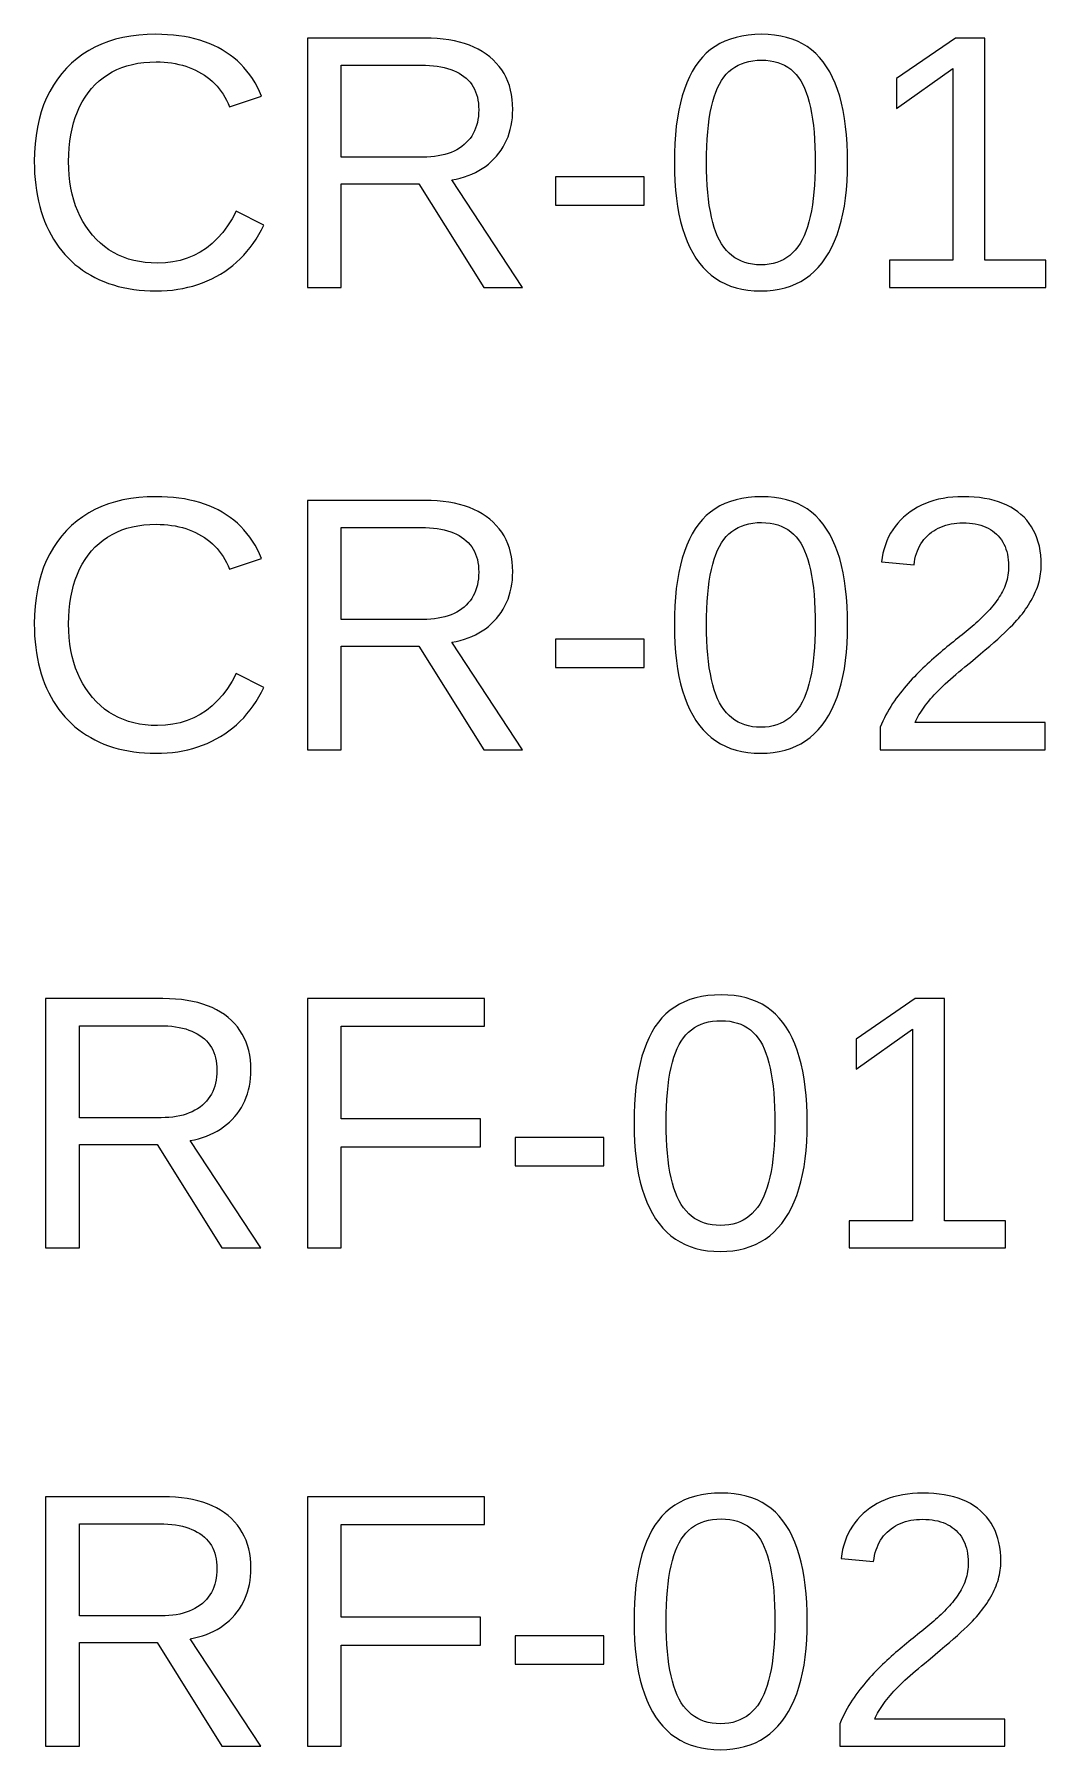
# Model space of a CAD drawing. Extents: x -27 to 133, y -77 to 15.
# Drawn here: x 72.12 to 78.51, y -42.36 to -31.52 of the extents above; entities that cross this region are included whole.
import ezdxf

# ---------------------------------------------------------------- set-up
doc = ezdxf.new("R2010")
doc.units = 0
doc.layers.get('0').update_dxf_attribs({"linetype": 'CONTINUOUS'})

msp = doc.modelspace()

# ---------------------------------------------------------------- linework, layer by layer
for points in [[(72.9205, -33.1407), (72.9553, -33.1388), (72.9895, -33.1356), (73.0229, -33.1312), (73.0557, -33.1256), (73.0879, -33.1187), (73.1193, -33.1105), (73.1501, -33.101), (73.1802, -33.0904), (73.2097, -33.0784), (73.2385, -33.0652), (73.2666, -33.0507), (73.294, -33.035), (73.3207, -33.0181), (73.3464, -33), (73.3712, -32.9808), (73.395, -32.9604), (73.4179, -32.9388), (73.4399, -32.9162), (73.4609, -32.8923), (73.481, -32.8673), (73.5002, -32.8412), (73.5185, -32.8139), (73.5358, -32.7854), (73.5521, -32.7558), (73.5676, -32.7251), (73.393, -32.6378), (73.3664, -32.6863), (73.3379, -32.7309), (73.3073, -32.7717), (73.2749, -32.8085), (73.2405, -32.8415), (73.2041, -32.8706), (73.1658, -32.8958), (73.1256, -32.9171), (73.0834, -32.9346), (73.0392, -32.9482), (72.9931, -32.9579), (72.9451, -32.9637), (72.8951, -32.9656), (72.856, -32.9646), (72.8181, -32.9615), (72.7815, -32.9563), (72.7462, -32.949), (72.7121, -32.9396), (72.6793, -32.9281), (72.6478, -32.9145), (72.6175, -32.8989), (72.5885, -32.8812), (72.5607, -32.8614), (72.5342, -32.8395), (72.509, -32.8155), (72.485, -32.7894), (72.4626, -32.7616), (72.442, -32.7325), (72.4231, -32.702), (72.4061, -32.6702), (72.3908, -32.6371), (72.3774, -32.6026), (72.3657, -32.5667), (72.3559, -32.5295), (72.3478, -32.491), (72.3415, -32.4511), (72.337, -32.4099), (72.3343, -32.3673), (72.3334, -32.3234), (72.3343, -32.279), (72.3369, -32.2361), (72.3412, -32.1947), (72.3472, -32.1548), (72.3549, -32.1163), (72.3644, -32.0794), (72.3756, -32.0439), (72.3885, -32.0098), (72.4031, -31.9773), (72.4195, -31.9462), (72.4376, -31.9166), (72.4574, -31.8885), (72.4789, -31.8618), (72.5019, -31.8369), (72.5264, -31.814), (72.5522, -31.7931), (72.5794, -31.7742), (72.608, -31.7572), (72.6379, -31.7423), (72.6693, -31.7293), (72.702, -31.7184), (72.7361, -31.7094), (72.7715, -31.7024), (72.8084, -31.6974), (72.8466, -31.6944), (72.8862, -31.6934), (72.9116, -31.6939), (72.9364, -31.6952), (72.9607, -31.6973), (72.9845, -31.7003), (73.0077, -31.7042), (73.0304, -31.7089), (73.0526, -31.7145), (73.0742, -31.721), (73.0953, -31.7283), (73.1158, -31.7365), (73.1359, -31.7455), (73.1553, -31.7554), (73.1743, -31.7662), (73.1926, -31.7777), (73.2101, -31.7901), (73.2268, -31.8032), (73.2427, -31.8171), (73.2578, -31.8317), (73.2722, -31.8471), (73.2857, -31.8633), (73.2985, -31.8803), (73.3105, -31.898), (73.3217, -31.9165), (73.3321, -31.9357), (73.3417, -31.9557), (73.3505, -31.9765), (73.553, -31.9094), (73.5403, -31.8802), (73.5265, -31.8521), (73.5116, -31.8251), (73.4957, -31.7993), (73.4787, -31.7746), (73.4606, -31.751), (73.4415, -31.7285), (73.4214, -31.7072), (73.4001, -31.687), (73.3779, -31.6679), (73.3545, -31.6499), (73.3301, -31.6331), (73.3046, -31.6174), (73.2782, -31.6028), (73.2507, -31.5894), (73.2223, -31.5772), (73.1928, -31.5661), (73.1624, -31.5562), (73.131, -31.5474), (73.0987, -31.5399), (73.0653, -31.5335), (73.031, -31.5282), (72.9957, -31.5241), (72.9594, -31.5212), (72.9222, -31.5195), (72.8839, -31.5189), (72.8294, -31.5202), (72.7768, -31.5239), (72.726, -31.5303), (72.677, -31.5391), (72.63, -31.5505), (72.5847, -31.5644), (72.5413, -31.5809), (72.4998, -31.5998), (72.4602, -31.6213), (72.4223, -31.6453), (72.3864, -31.6719), (72.3523, -31.701), (72.32, -31.7326), (72.2899, -31.7664), (72.2622, -31.8022), (72.2369, -31.8399), (72.214, -31.8796), (72.1935, -31.9212), (72.1754, -31.9647), (72.1598, -32.0101), (72.1465, -32.0575), (72.1357, -32.1068), (72.1272, -32.158), (72.1212, -32.2112), (72.1176, -32.2663), (72.1164, -32.3234), (72.1169, -32.3617), (72.1185, -32.3992), (72.1212, -32.436), (72.125, -32.4719), (72.1299, -32.507), (72.1358, -32.5414), (72.1428, -32.5749), (72.1509, -32.6076), (72.1601, -32.6395), (72.1703, -32.6706), (72.1817, -32.701), (72.1941, -32.7305), (72.2076, -32.7592), (72.2221, -32.787), (72.2376, -32.8138), (72.2541, -32.8396), (72.2715, -32.8644), (72.29, -32.8882), (72.3094, -32.911), (72.3298, -32.9328), (72.3511, -32.9535), (72.3735, -32.9733), (72.3968, -32.9921), (72.4212, -33.0098), (72.4465, -33.0265), (72.4727, -33.0423), (72.4999, -33.0569), (72.5278, -33.0704), (72.5565, -33.0827), (72.5859, -33.0938), (72.6161, -33.1038), (72.6471, -33.1126), (72.6788, -33.1202), (72.7112, -33.1267), (72.7445, -33.1319), (72.7785, -33.136), (72.8133, -33.139), (72.8488, -33.1407), (72.8851, -33.1413)], [(74.0567, -32.4644), (74.5478, -32.4644), (74.9574, -33.1189), (75.2035, -33.1189), (74.756, -32.4398), (74.7832, -32.4344), (74.8096, -32.428), (74.835, -32.4206), (74.8595, -32.4121), (74.883, -32.4026), (74.9057, -32.392), (74.9274, -32.3804), (74.9482, -32.3677), (74.9681, -32.354), (74.9871, -32.3392), (75.0051, -32.3234), (75.0223, -32.3066), (75.0385, -32.2887), (75.0536, -32.2699), (75.0676, -32.2505), (75.0803, -32.2305), (75.0918, -32.2097), (75.1021, -32.1883), (75.1112, -32.1663), (75.1191, -32.1435), (75.1257, -32.1202), (75.1312, -32.0961), (75.1354, -32.0714), (75.1385, -32.046), (75.1403, -32.02), (75.1409, -31.9933), (75.14, -31.9612), (75.1374, -31.9301), (75.1332, -31.9002), (75.1272, -31.8713), (75.1194, -31.8436), (75.11, -31.817), (75.0989, -31.7914), (75.086, -31.767), (75.0714, -31.7437), (75.0551, -31.7215), (75.0371, -31.7004), (75.0174, -31.6804), (74.996, -31.6615), (74.973, -31.6439), (74.9485, -31.6277), (74.9226, -31.6129), (74.8953, -31.5995), (74.8666, -31.5875), (74.8364, -31.5769), (74.8047, -31.5678), (74.7717, -31.56), (74.7372, -31.5537), (74.7012, -31.5487), (74.6638, -31.5452), (74.625, -31.5431), (74.5848, -31.5424), (73.843, -31.5424), (73.843, -33.1189), (74.0567, -33.1189)], [(76.7485, -33.1401), (76.788, -33.1364), (76.8259, -33.1302), (76.8623, -33.1216), (76.897, -33.1105), (76.9302, -33.097), (76.9619, -33.081), (76.9919, -33.0625), (77.0204, -33.0416), (77.0473, -33.0182), (77.0727, -32.9923), (77.0965, -32.964), (77.1187, -32.9332), (77.1393, -32.9001), (77.1582, -32.8647), (77.1756, -32.8272), (77.1912, -32.7874), (77.2052, -32.7455), (77.2176, -32.7013), (77.2283, -32.6549), (77.2374, -32.6063), (77.2448, -32.5555), (77.2506, -32.5024), (77.2547, -32.4472), (77.2572, -32.3898), (77.258, -32.3301), (77.2572, -32.2695), (77.2549, -32.2112), (77.2509, -32.1552), (77.2454, -32.1015), (77.2384, -32.0502), (77.2297, -32.0013), (77.2195, -31.9546), (77.2078, -31.9103), (77.1944, -31.8683), (77.1795, -31.8286), (77.1631, -31.7913), (77.145, -31.7563), (77.1254, -31.7237), (77.1041, -31.6934), (77.0811, -31.6655), (77.0564, -31.6401), (77.03, -31.617), (77.0018, -31.5964), (76.9719, -31.5783), (76.9403, -31.5625), (76.9069, -31.5492), (76.8718, -31.5383), (76.835, -31.5298), (76.7965, -31.5237), (76.7562, -31.5201), (76.7142, -31.5189), (76.6711, -31.5201), (76.6297, -31.5237), (76.5902, -31.5297), (76.5525, -31.5381), (76.5166, -31.5488), (76.4826, -31.562), (76.4503, -31.5776), (76.4199, -31.5956), (76.3913, -31.616), (76.3646, -31.6387), (76.3396, -31.6639), (76.3165, -31.6915), (76.2952, -31.7214), (76.2756, -31.7538), (76.2575, -31.7885), (76.241, -31.8257), (76.2261, -31.8653), (76.2128, -31.9073), (76.201, -31.9517), (76.1908, -31.9986), (76.1822, -32.0478), (76.1751, -32.0994), (76.1696, -32.1535), (76.1657, -32.2099), (76.1634, -32.2688), (76.1626, -32.3301), (76.1634, -32.3901), (76.1658, -32.4478), (76.1699, -32.5033), (76.1755, -32.5565), (76.1828, -32.6075), (76.1917, -32.6562), (76.2022, -32.7027), (76.2143, -32.7469), (76.228, -32.7889), (76.2434, -32.8286), (76.2603, -32.8661), (76.2789, -32.9013), (76.2991, -32.9343), (76.3209, -32.9649), (76.3443, -32.9931), (76.3693, -33.0188), (76.3959, -33.0421), (76.4241, -33.0629), (76.4539, -33.0813), (76.4854, -33.0972), (76.5184, -33.1107), (76.553, -33.1217), (76.5892, -33.1303), (76.627, -33.1364), (76.6665, -33.1401), (76.7075, -33.1413)], [(78.5101, -32.9477), (78.1264, -32.9477), (78.1264, -31.5424), (77.9406, -31.5424), (77.568, -31.7986), (77.568, -31.9888), (77.9238, -31.7348), (77.9238, -32.9477), (77.5221, -32.9477), (77.5221, -33.1189), (78.5101, -33.1189)], [(74.0567, -31.7136), (74.5635, -31.7136), (74.5901, -31.714), (74.6156, -31.7153), (74.6402, -31.7174), (74.6638, -31.7204), (74.6865, -31.7242), (74.7082, -31.7289), (74.7289, -31.7345), (74.7486, -31.7409), (74.7673, -31.7482), (74.7851, -31.7563), (74.8019, -31.7652), (74.8177, -31.7751), (74.8326, -31.7857), (74.8464, -31.7972), (74.8591, -31.8095), (74.8708, -31.8225), (74.8813, -31.8364), (74.8907, -31.8509), (74.899, -31.8663), (74.9061, -31.8824), (74.9122, -31.8994), (74.9172, -31.917), (74.9211, -31.9355), (74.9238, -31.9547), (74.9255, -31.9748), (74.926, -31.9955), (74.9255, -32.017), (74.9239, -32.0378), (74.9211, -32.0578), (74.9173, -32.077), (74.9124, -32.0955), (74.9064, -32.1132), (74.8993, -32.1302), (74.8911, -32.1465), (74.8818, -32.162), (74.8714, -32.1768), (74.8599, -32.1908), (74.8474, -32.204), (74.8337, -32.2165), (74.8191, -32.2282), (74.8035, -32.2389), (74.787, -32.2487), (74.7697, -32.2576), (74.7514, -32.2655), (74.7322, -32.2725), (74.7121, -32.2786), (74.6911, -32.2837), (74.6692, -32.2879), (74.6464, -32.2912), (74.6226, -32.2935), (74.598, -32.2949), (74.5725, -32.2954), (74.0567, -32.2954)], [(76.6828, -32.9759), (76.6569, -32.9731), (76.6323, -32.9685), (76.6087, -32.9621), (76.5863, -32.9538), (76.5651, -32.9437), (76.545, -32.9317), (76.526, -32.9179), (76.5082, -32.9023), (76.4916, -32.8848), (76.4761, -32.8655), (76.4617, -32.8443), (76.4485, -32.8213), (76.4363, -32.7963), (76.4251, -32.7692), (76.4149, -32.7399), (76.4056, -32.7085), (76.3974, -32.675), (76.3901, -32.6394), (76.3837, -32.6016), (76.3784, -32.5617), (76.374, -32.5196), (76.3706, -32.4754), (76.3682, -32.4291), (76.3667, -32.3807), (76.3662, -32.3301), (76.3667, -32.2781), (76.3681, -32.2283), (76.3705, -32.1809), (76.3739, -32.1358), (76.3782, -32.0929), (76.3835, -32.0524), (76.3897, -32.0142), (76.3969, -31.9783), (76.4051, -31.9447), (76.4142, -31.9134), (76.4243, -31.8844), (76.4353, -31.8577), (76.4473, -31.8333), (76.4604, -31.811), (76.4748, -31.7904), (76.4904, -31.7716), (76.5072, -31.7547), (76.5252, -31.7395), (76.5445, -31.7261), (76.565, -31.7144), (76.5868, -31.7046), (76.6098, -31.6966), (76.6341, -31.6903), (76.6595, -31.6858), (76.6863, -31.6832), (76.7142, -31.6823), (76.7415, -31.6832), (76.7676, -31.6859), (76.7924, -31.6904), (76.8161, -31.6968), (76.8385, -31.7049), (76.8597, -31.7149), (76.8797, -31.7267), (76.8985, -31.7403), (76.9161, -31.7557), (76.9325, -31.773), (76.9477, -31.792), (76.9616, -31.8129), (76.9744, -31.8355), (76.986, -31.8602), (76.9968, -31.8872), (77.0066, -31.9163), (77.0154, -31.9477), (77.0234, -31.9813), (77.0304, -32.0171), (77.0364, -32.0551), (77.0416, -32.0954), (77.0458, -32.1379), (77.049, -32.1826), (77.0514, -32.2295), (77.0528, -32.2787), (77.0532, -32.3301), (77.0528, -32.3797), (77.0513, -32.4273), (77.0488, -32.4729), (77.0454, -32.5164), (77.041, -32.558), (77.0356, -32.5975), (77.0292, -32.6351), (77.0219, -32.6706), (77.0136, -32.7041), (77.0042, -32.7356), (76.994, -32.765), (76.9827, -32.7925), (76.9704, -32.818), (76.9571, -32.8415), (76.9427, -32.8631), (76.9272, -32.8828), (76.9105, -32.9007), (76.8927, -32.9167), (76.8738, -32.9308), (76.8537, -32.943), (76.8325, -32.9533), (76.8102, -32.9618), (76.7868, -32.9684), (76.7622, -32.9731), (76.7365, -32.9759), (76.7097, -32.9768)], [(75.9712, -32.4207), (75.4118, -32.4207), (75.4118, -32.5998), (75.9712, -32.5998)], [(72.9205, -36.0642), (72.9553, -36.0623), (72.9895, -36.0591), (73.0229, -36.0547), (73.0557, -36.0491), (73.0879, -36.0421), (73.1193, -36.034), (73.1501, -36.0245), (73.1802, -36.0138), (73.2097, -36.0019), (73.2385, -35.9887), (73.2666, -35.9742), (73.294, -35.9585), (73.3207, -35.9416), (73.3464, -35.9235), (73.3712, -35.9043), (73.395, -35.8839), (73.4179, -35.8623), (73.4399, -35.8396), (73.4609, -35.8158), (73.481, -35.7908), (73.5002, -35.7647), (73.5185, -35.7374), (73.5358, -35.7089), (73.5521, -35.6793), (73.5676, -35.6486), (73.393, -35.5613), (73.3664, -35.6098), (73.3379, -35.6544), (73.3073, -35.6951), (73.2749, -35.732), (73.2405, -35.765), (73.2041, -35.7941), (73.1658, -35.8193), (73.1256, -35.8406), (73.0834, -35.8581), (73.0392, -35.8717), (72.9931, -35.8814), (72.9451, -35.8872), (72.8951, -35.8891), (72.856, -35.8881), (72.8181, -35.885), (72.7815, -35.8797), (72.7462, -35.8724), (72.7121, -35.8631), (72.6793, -35.8516), (72.6478, -35.838), (72.6175, -35.8224), (72.5885, -35.8047), (72.5607, -35.7849), (72.5342, -35.763), (72.509, -35.739), (72.485, -35.7129), (72.4626, -35.6851), (72.442, -35.656), (72.4231, -35.6255), (72.4061, -35.5937), (72.3908, -35.5605), (72.3774, -35.526), (72.3657, -35.4902), (72.3559, -35.453), (72.3478, -35.4145), (72.3415, -35.3746), (72.337, -35.3334), (72.3343, -35.2908), (72.3334, -35.2469), (72.3343, -35.2025), (72.3369, -35.1596), (72.3412, -35.1182), (72.3472, -35.0783), (72.3549, -35.0398), (72.3644, -35.0028), (72.3756, -34.9673), (72.3885, -34.9333), (72.4031, -34.9008), (72.4195, -34.8697), (72.4376, -34.8401), (72.4574, -34.812), (72.4789, -34.7853), (72.5019, -34.7604), (72.5264, -34.7375), (72.5522, -34.7166), (72.5794, -34.6976), (72.608, -34.6807), (72.6379, -34.6658), (72.6693, -34.6528), (72.702, -34.6418), (72.7361, -34.6329), (72.7715, -34.6259), (72.8084, -34.6209), (72.8466, -34.6179), (72.8862, -34.6169), (72.9116, -34.6174), (72.9364, -34.6187), (72.9607, -34.6208), (72.9845, -34.6238), (73.0077, -34.6277), (73.0304, -34.6324), (73.0526, -34.638), (73.0742, -34.6445), (73.0953, -34.6518), (73.1158, -34.66), (73.1359, -34.669), (73.1553, -34.6789), (73.1743, -34.6897), (73.1926, -34.7012), (73.2101, -34.7136), (73.2268, -34.7267), (73.2427, -34.7406), (73.2578, -34.7552), (73.2722, -34.7706), (73.2857, -34.7868), (73.2985, -34.8037), (73.3105, -34.8215), (73.3217, -34.8399), (73.3321, -34.8592), (73.3417, -34.8792), (73.3505, -34.9), (73.553, -34.8329), (73.5403, -34.8037), (73.5265, -34.7756), (73.5116, -34.7486), (73.4957, -34.7228), (73.4787, -34.698), (73.4606, -34.6745), (73.4415, -34.652), (73.4214, -34.6307), (73.4001, -34.6104), (73.3779, -34.5914), (73.3545, -34.5734), (73.3301, -34.5566), (73.3046, -34.5409), (73.2782, -34.5263), (73.2507, -34.5129), (73.2223, -34.5006), (73.1928, -34.4896), (73.1624, -34.4797), (73.131, -34.4709), (73.0987, -34.4634), (73.0653, -34.4569), (73.031, -34.4517), (72.9957, -34.4476), (72.9594, -34.4447), (72.9222, -34.443), (72.8839, -34.4424), (72.8294, -34.4436), (72.7768, -34.4474), (72.726, -34.4538), (72.677, -34.4626), (72.63, -34.474), (72.5847, -34.4879), (72.5413, -34.5043), (72.4998, -34.5233), (72.4602, -34.5448), (72.4223, -34.5688), (72.3864, -34.5954), (72.3523, -34.6245), (72.32, -34.6561), (72.2899, -34.6899), (72.2622, -34.7257), (72.2369, -34.7634), (72.214, -34.8031), (72.1935, -34.8446), (72.1754, -34.8882), (72.1598, -34.9336), (72.1465, -34.981), (72.1357, -35.0303), (72.1272, -35.0815), (72.1212, -35.1347), (72.1176, -35.1898), (72.1164, -35.2469), (72.1169, -35.2852), (72.1185, -35.3227), (72.1212, -35.3595), (72.125, -35.3954), (72.1299, -35.4305), (72.1358, -35.4648), (72.1428, -35.4984), (72.1509, -35.5311), (72.1601, -35.563), (72.1703, -35.5941), (72.1817, -35.6244), (72.1941, -35.654), (72.2076, -35.6827), (72.2221, -35.7105), (72.2376, -35.7373), (72.2541, -35.7631), (72.2715, -35.7879), (72.29, -35.8117), (72.3094, -35.8345), (72.3298, -35.8562), (72.3511, -35.877), (72.3735, -35.8968), (72.3968, -35.9155), (72.4212, -35.9333), (72.4465, -35.95), (72.4727, -35.9658), (72.4999, -35.9804), (72.5278, -35.9939), (72.5565, -36.0062), (72.5859, -36.0173), (72.6161, -36.0273), (72.6471, -36.0361), (72.6788, -36.0437), (72.7112, -36.0501), (72.7445, -36.0554), (72.7785, -36.0595), (72.8133, -36.0624), (72.8488, -36.0642), (72.8851, -36.0648)], [(74.0567, -35.3879), (74.5478, -35.3879), (74.9574, -36.0424), (75.2035, -36.0424), (74.756, -35.3632), (74.7832, -35.3579), (74.8096, -35.3515), (74.835, -35.3441), (74.8595, -35.3356), (74.883, -35.3261), (74.9057, -35.3155), (74.9274, -35.3039), (74.9482, -35.2912), (74.9681, -35.2775), (74.9871, -35.2627), (75.0051, -35.2469), (75.0223, -35.2301), (75.0385, -35.2122), (75.0536, -35.1934), (75.0676, -35.174), (75.0803, -35.1539), (75.0918, -35.1332), (75.1021, -35.1118), (75.1112, -35.0898), (75.1191, -35.067), (75.1257, -35.0437), (75.1312, -35.0196), (75.1354, -34.9949), (75.1385, -34.9695), (75.1403, -34.9435), (75.1409, -34.9168), (75.14, -34.8846), (75.1374, -34.8536), (75.1332, -34.8237), (75.1272, -34.7948), (75.1194, -34.7671), (75.11, -34.7405), (75.0989, -34.7149), (75.086, -34.6905), (75.0714, -34.6672), (75.0551, -34.645), (75.0371, -34.6239), (75.0174, -34.6039), (74.996, -34.585), (74.973, -34.5674), (74.9485, -34.5512), (74.9226, -34.5364), (74.8953, -34.523), (74.8666, -34.511), (74.8364, -34.5004), (74.8047, -34.4913), (74.7717, -34.4835), (74.7372, -34.4772), (74.7012, -34.4722), (74.6638, -34.4687), (74.625, -34.4666), (74.5848, -34.4659), (73.843, -34.4659), (73.843, -36.0424), (74.0567, -36.0424)], [(76.7485, -36.0636), (76.788, -36.0599), (76.8259, -36.0537), (76.8623, -36.0451), (76.897, -36.034), (76.9302, -36.0205), (76.9619, -36.0044), (76.9919, -35.986), (77.0204, -35.965), (77.0473, -35.9416), (77.0727, -35.9158), (77.0965, -35.8875), (77.1187, -35.8567), (77.1393, -35.8236), (77.1582, -35.7882), (77.1756, -35.7507), (77.1912, -35.7109), (77.2052, -35.6689), (77.2176, -35.6248), (77.2283, -35.5784), (77.2374, -35.5298), (77.2448, -35.479), (77.2506, -35.4259), (77.2547, -35.3707), (77.2572, -35.3132), (77.258, -35.2536), (77.2572, -35.193), (77.2549, -35.1346), (77.2509, -35.0787), (77.2454, -35.025), (77.2384, -34.9737), (77.2297, -34.9247), (77.2195, -34.8781), (77.2078, -34.8338), (77.1944, -34.7918), (77.1795, -34.7521), (77.1631, -34.7148), (77.145, -34.6798), (77.1254, -34.6471), (77.1041, -34.6169), (77.0811, -34.589), (77.0564, -34.5635), (77.03, -34.5405), (77.0018, -34.5199), (76.9719, -34.5017), (76.9403, -34.486), (76.9069, -34.4727), (76.8718, -34.4618), (76.835, -34.4533), (76.7965, -34.4472), (76.7562, -34.4436), (76.7142, -34.4424), (76.6711, -34.4436), (76.6297, -34.4472), (76.5902, -34.4532), (76.5525, -34.4616), (76.5166, -34.4723), (76.4826, -34.4855), (76.4503, -34.5011), (76.4199, -34.5191), (76.3913, -34.5394), (76.3646, -34.5622), (76.3396, -34.5874), (76.3165, -34.6149), (76.2952, -34.6449), (76.2756, -34.6773), (76.2575, -34.712), (76.241, -34.7492), (76.2261, -34.7888), (76.2128, -34.8308), (76.201, -34.8752), (76.1908, -34.922), (76.1822, -34.9713), (76.1751, -35.0229), (76.1696, -35.077), (76.1657, -35.1334), (76.1634, -35.1923), (76.1626, -35.2536), (76.1634, -35.3136), (76.1658, -35.3713), (76.1699, -35.4268), (76.1755, -35.48), (76.1828, -35.531), (76.1917, -35.5797), (76.2022, -35.6262), (76.2143, -35.6704), (76.228, -35.7124), (76.2434, -35.7521), (76.2603, -35.7896), (76.2789, -35.8248), (76.2991, -35.8578), (76.3209, -35.8884), (76.3443, -35.9166), (76.3693, -35.9423), (76.3959, -35.9656), (76.4241, -35.9864), (76.4539, -36.0048), (76.4854, -36.0207), (76.5184, -36.0342), (76.553, -36.0452), (76.5892, -36.0538), (76.627, -36.0599), (76.6665, -36.0636), (76.7075, -36.0648)], [(78.5068, -35.8712), (77.6844, -35.8712), (77.6898, -35.8591), (77.6957, -35.847), (77.7021, -35.8348), (77.7091, -35.8224), (77.7165, -35.8101), (77.7244, -35.7976), (77.7329, -35.7851), (77.7418, -35.7725), (77.7512, -35.7598), (77.7612, -35.7471), (77.7716, -35.7343), (77.7826, -35.7214), (77.794, -35.7084), (77.806, -35.6953), (77.8187, -35.6819), (77.8319, -35.6683), (77.8458, -35.6545), (77.8603, -35.6404), (77.8755, -35.626), (77.8912, -35.6114), (77.9076, -35.5966), (77.9246, -35.5815), (77.9422, -35.5662), (77.9604, -35.5506), (77.9793, -35.5348), (77.9988, -35.5188), (78.0339, -35.4901), (78.0672, -35.4626), (78.0987, -35.4363), (78.1284, -35.4111), (78.1563, -35.3872), (78.1825, -35.3644), (78.2068, -35.3428), (78.2294, -35.3224), (78.2502, -35.3031), (78.2692, -35.2851), (78.2864, -35.2682), (78.3018, -35.2525), (78.3154, -35.2379), (78.3279, -35.224), (78.34, -35.21), (78.3515, -35.1961), (78.3625, -35.1822), (78.3731, -35.1682), (78.3832, -35.1543), (78.3928, -35.1403), (78.4019, -35.1264), (78.4105, -35.1124), (78.4187, -35.0985), (78.4263, -35.0845), (78.4335, -35.0706), (78.4402, -35.0567), (78.4464, -35.0427), (78.4521, -35.0287), (78.4573, -35.0148), (78.462, -35.0008), (78.4663, -34.9868), (78.47, -34.9728), (78.4732, -34.9587), (78.4759, -34.9447), (78.4782, -34.9306), (78.4799, -34.9166), (78.4812, -34.9025), (78.4819, -34.8884), (78.4822, -34.8743), (78.4814, -34.843), (78.4791, -34.8128), (78.4753, -34.7838), (78.47, -34.7558), (78.4632, -34.729), (78.4549, -34.7033), (78.445, -34.6788), (78.4336, -34.6553), (78.4207, -34.633), (78.4063, -34.6118), (78.3904, -34.5917), (78.373, -34.5727), (78.354, -34.5548), (78.3337, -34.5382), (78.312, -34.5229), (78.289, -34.5089), (78.2648, -34.4963), (78.2392, -34.485), (78.2123, -34.475), (78.1841, -34.4663), (78.1546, -34.459), (78.1238, -34.453), (78.0917, -34.4484), (78.0583, -34.445), (78.0236, -34.443), (77.9876, -34.4424), (77.9547, -34.443), (77.9227, -34.445), (77.8916, -34.4483), (77.8615, -34.453), (77.8323, -34.4589), (77.804, -34.4662), (77.7767, -34.4748), (77.7503, -34.4848), (77.7248, -34.496), (77.7003, -34.5086), (77.6767, -34.5225), (77.6541, -34.5377), (77.6323, -34.5543), (77.6118, -34.572), (77.5926, -34.5905), (77.5747, -34.61), (77.5583, -34.6304), (77.5432, -34.6518), (77.5295, -34.674), (77.5171, -34.6972), (77.5061, -34.7212), (77.4965, -34.7462), (77.4883, -34.7721), (77.4814, -34.7989), (77.4759, -34.8266), (77.4718, -34.8553), (77.6777, -34.8743), (77.6803, -34.8552), (77.6838, -34.8367), (77.688, -34.8189), (77.6931, -34.8018), (77.699, -34.7854), (77.7057, -34.7696), (77.7133, -34.7545), (77.7216, -34.7401), (77.7308, -34.7263), (77.7408, -34.7132), (77.7515, -34.7008), (77.7631, -34.689), (77.7756, -34.6779), (77.7887, -34.6676), (77.8023, -34.658), (77.8164, -34.6494), (77.8311, -34.6415), (77.8464, -34.6345), (77.8622, -34.6283), (77.8785, -34.6229), (77.8953, -34.6183), (77.9127, -34.6146), (77.9306, -34.6117), (77.9491, -34.6096), (77.9681, -34.6084), (77.9876, -34.608), (78.0081, -34.6084), (78.0279, -34.6097), (78.0469, -34.6118), (78.0653, -34.6148), (78.083, -34.6186), (78.0999, -34.6232), (78.1162, -34.6287), (78.1318, -34.6351), (78.1466, -34.6423), (78.1608, -34.6503), (78.1743, -34.6592), (78.187, -34.669), (78.1991, -34.6796), (78.2103, -34.6909), (78.2207, -34.703), (78.2301, -34.7157), (78.2387, -34.7292), (78.2463, -34.7433), (78.2531, -34.7581), (78.259, -34.7736), (78.2639, -34.7898), (78.268, -34.8066), (78.2711, -34.8242), (78.2734, -34.8424), (78.2747, -34.8614), (78.2752, -34.881), (78.2749, -34.8957), (78.2741, -34.9101), (78.2728, -34.9243), (78.271, -34.9383), (78.2686, -34.952), (78.2657, -34.9655), (78.2623, -34.9788), (78.2584, -34.9918), (78.254, -35.0046), (78.249, -35.0171), (78.2435, -35.0294), (78.2375, -35.0415), (78.231, -35.0533), (78.224, -35.065), (78.2167, -35.0766), (78.2091, -35.0881), (78.2012, -35.0995), (78.1929, -35.1108), (78.1843, -35.1221), (78.1754, -35.1333), (78.1662, -35.1444), (78.1566, -35.1554), (78.1467, -35.1664), (78.1365, -35.1773), (78.126, -35.1881), (78.1151, -35.1988), (78.104, -35.2094), (78.0927, -35.2201), (78.0812, -35.2308), (78.0694, -35.2415), (78.0575, -35.2521), (78.0454, -35.2628), (78.033, -35.2735), (78.0204, -35.2841), (78.0077, -35.2948), (77.9947, -35.3055), (77.9815, -35.3162), (77.9682, -35.3268), (77.9546, -35.3375), (77.9409, -35.3482), (77.9272, -35.3591), (77.9134, -35.3701), (77.8997, -35.3813), (77.8859, -35.3926), (77.8721, -35.404), (77.8583, -35.4156), (77.8445, -35.4273), (77.8306, -35.4392), (77.8167, -35.4512), (77.8028, -35.4633), (77.7889, -35.4756), (77.775, -35.488), (77.7611, -35.5006), (77.7473, -35.5134), (77.7336, -35.5265), (77.72, -35.5397), (77.7065, -35.5532), (77.6931, -35.5669), (77.6798, -35.5809), (77.6666, -35.595), (77.6535, -35.6094), (77.6405, -35.6241), (77.6276, -35.6389), (77.6148, -35.654), (77.6021, -35.6693), (77.5896, -35.6849), (77.5774, -35.7008), (77.5655, -35.7171), (77.5539, -35.7338), (77.5426, -35.7509), (77.5316, -35.7683), (77.5209, -35.786), (77.5105, -35.8042), (77.5003, -35.8227), (77.4905, -35.8415), (77.481, -35.8608), (77.4718, -35.8804), (77.4628, -35.9003), (77.4628, -36.0424), (78.5068, -36.0424)], [(74.0567, -34.6371), (74.5635, -34.6371), (74.5901, -34.6375), (74.6156, -34.6388), (74.6402, -34.6409), (74.6638, -34.6439), (74.6865, -34.6477), (74.7082, -34.6524), (74.7289, -34.658), (74.7486, -34.6644), (74.7673, -34.6717), (74.7851, -34.6798), (74.8019, -34.6887), (74.8177, -34.6986), (74.8326, -34.7092), (74.8464, -34.7207), (74.8591, -34.733), (74.8708, -34.746), (74.8813, -34.7598), (74.8907, -34.7744), (74.899, -34.7898), (74.9061, -34.8059), (74.9122, -34.8228), (74.9172, -34.8405), (74.9211, -34.859), (74.9238, -34.8782), (74.9255, -34.8982), (74.926, -34.919), (74.9255, -34.9405), (74.9239, -34.9613), (74.9211, -34.9812), (74.9173, -35.0005), (74.9124, -35.019), (74.9064, -35.0367), (74.8993, -35.0537), (74.8911, -35.07), (74.8818, -35.0855), (74.8714, -35.1002), (74.8599, -35.1142), (74.8474, -35.1275), (74.8337, -35.14), (74.8191, -35.1517), (74.8035, -35.1624), (74.787, -35.1722), (74.7697, -35.1811), (74.7514, -35.189), (74.7322, -35.196), (74.7121, -35.2021), (74.6911, -35.2072), (74.6692, -35.2114), (74.6464, -35.2147), (74.6226, -35.217), (74.598, -35.2184), (74.5725, -35.2189), (74.0567, -35.2189)], [(76.6828, -35.8994), (76.6569, -35.8966), (76.6323, -35.892), (76.6087, -35.8856), (76.5863, -35.8773), (76.5651, -35.8672), (76.545, -35.8552), (76.526, -35.8414), (76.5082, -35.8258), (76.4916, -35.8083), (76.4761, -35.789), (76.4617, -35.7678), (76.4485, -35.7448), (76.4363, -35.7198), (76.4251, -35.6927), (76.4149, -35.6634), (76.4056, -35.632), (76.3974, -35.5985), (76.3901, -35.5628), (76.3837, -35.5251), (76.3784, -35.4851), (76.374, -35.4431), (76.3706, -35.3989), (76.3682, -35.3526), (76.3667, -35.3042), (76.3662, -35.2536), (76.3667, -35.2015), (76.3681, -35.1518), (76.3705, -35.1044), (76.3739, -35.0593), (76.3782, -35.0164), (76.3835, -34.9759), (76.3897, -34.9377), (76.3969, -34.9018), (76.4051, -34.8682), (76.4142, -34.8369), (76.4243, -34.8079), (76.4353, -34.7812), (76.4473, -34.7568), (76.4604, -34.7345), (76.4748, -34.7139), (76.4904, -34.6951), (76.5072, -34.6781), (76.5252, -34.6629), (76.5445, -34.6495), (76.565, -34.6379), (76.5868, -34.6281), (76.6098, -34.62), (76.6341, -34.6138), (76.6595, -34.6093), (76.6863, -34.6066), (76.7142, -34.6057), (76.7415, -34.6067), (76.7676, -34.6094), (76.7924, -34.6139), (76.8161, -34.6203), (76.8385, -34.6284), (76.8597, -34.6384), (76.8797, -34.6502), (76.8985, -34.6638), (76.9161, -34.6792), (76.9325, -34.6964), (76.9477, -34.7155), (76.9616, -34.7364), (76.9744, -34.759), (76.986, -34.7837), (76.9968, -34.8106), (77.0066, -34.8398), (77.0154, -34.8712), (77.0234, -34.9047), (77.0304, -34.9406), (77.0364, -34.9786), (77.0416, -35.0189), (77.0458, -35.0614), (77.049, -35.1061), (77.0514, -35.153), (77.0528, -35.2022), (77.0532, -35.2536), (77.0528, -35.3032), (77.0513, -35.3508), (77.0488, -35.3964), (77.0454, -35.4399), (77.041, -35.4815), (77.0356, -35.521), (77.0292, -35.5585), (77.0219, -35.5941), (77.0136, -35.6276), (77.0042, -35.659), (76.994, -35.6885), (76.9827, -35.716), (76.9704, -35.7414), (76.9571, -35.7649), (76.9427, -35.7866), (76.9272, -35.8063), (76.9105, -35.8242), (76.8927, -35.8402), (76.8738, -35.8543), (76.8537, -35.8665), (76.8325, -35.8768), (76.8102, -35.8853), (76.7868, -35.8919), (76.7622, -35.8966), (76.7365, -35.8994), (76.7097, -35.9003)], [(75.9712, -35.3442), (75.4118, -35.3442), (75.4118, -35.5232), (75.9712, -35.5232)], [(72.4017, -38.5379), (72.8929, -38.5379), (73.3024, -39.1924), (73.5486, -39.1924), (73.101, -38.5132), (73.1283, -38.5079), (73.1546, -38.5015), (73.18, -38.4941), (73.2045, -38.4856), (73.2281, -38.4761), (73.2507, -38.4655), (73.2725, -38.4539), (73.2933, -38.4412), (73.3132, -38.4275), (73.3321, -38.4127), (73.3502, -38.3969), (73.3673, -38.3801), (73.3835, -38.3622), (73.3987, -38.3434), (73.4126, -38.324), (73.4253, -38.3039), (73.4368, -38.2832), (73.4471, -38.2618), (73.4562, -38.2398), (73.4641, -38.217), (73.4708, -38.1937), (73.4762, -38.1696), (73.4805, -38.1449), (73.4835, -38.1195), (73.4853, -38.0935), (73.4859, -38.0668), (73.4851, -38.0346), (73.4825, -38.0036), (73.4782, -37.9737), (73.4722, -37.9448), (73.4645, -37.9171), (73.455, -37.8905), (73.4439, -37.8649), (73.431, -37.8405), (73.4165, -37.8172), (73.4002, -37.795), (73.3822, -37.7739), (73.3624, -37.7539), (73.341, -37.735), (73.318, -37.7174), (73.2936, -37.7012), (73.2677, -37.6864), (73.2403, -37.673), (73.2116, -37.661), (73.1814, -37.6504), (73.1498, -37.6413), (73.1167, -37.6335), (73.0822, -37.6272), (73.0463, -37.6222), (73.0089, -37.6187), (72.9701, -37.6166), (72.9298, -37.6159), (72.188, -37.6159), (72.188, -39.1924), (72.4017, -39.1924)], [(74.0567, -38.5535), (74.9361, -38.5535), (74.9361, -38.3767), (74.0567, -38.3767), (74.0567, -37.7904), (74.963, -37.7904), (74.963, -37.6159), (73.843, -37.6159), (73.843, -39.1924), (74.0567, -39.1924)], [(76.4934, -39.2136), (76.5329, -39.2099), (76.5708, -39.2037), (76.6071, -39.1951), (76.6419, -39.184), (76.6751, -39.1705), (76.7067, -39.1544), (76.7368, -39.136), (76.7653, -39.115), (76.7922, -39.0916), (76.8176, -39.0658), (76.8413, -39.0375), (76.8636, -39.0067), (76.8842, -38.9736), (76.9031, -38.9382), (76.9204, -38.9007), (76.9361, -38.8609), (76.9501, -38.8189), (76.9625, -38.7748), (76.9732, -38.7284), (76.9823, -38.6798), (76.9897, -38.629), (76.9954, -38.5759), (76.9996, -38.5207), (77.002, -38.4632), (77.0029, -38.4036), (77.0021, -38.343), (76.9997, -38.2846), (76.9958, -38.2287), (76.9903, -38.175), (76.9833, -38.1237), (76.9746, -38.0747), (76.9644, -38.0281), (76.9527, -37.9838), (76.9393, -37.9418), (76.9244, -37.9021), (76.9079, -37.8648), (76.8899, -37.8298), (76.8703, -37.7971), (76.849, -37.7669), (76.826, -37.739), (76.8013, -37.7135), (76.7749, -37.6905), (76.7467, -37.6699), (76.7168, -37.6517), (76.6852, -37.636), (76.6518, -37.6227), (76.6167, -37.6118), (76.5799, -37.6033), (76.5414, -37.5972), (76.5011, -37.5936), (76.4591, -37.5924), (76.4159, -37.5936), (76.3746, -37.5972), (76.3351, -37.6032), (76.2974, -37.6116), (76.2615, -37.6223), (76.2275, -37.6355), (76.1952, -37.6511), (76.1648, -37.6691), (76.1362, -37.6894), (76.1094, -37.7122), (76.0845, -37.7374), (76.0614, -37.7649), (76.0401, -37.7949), (76.0204, -37.8273), (76.0024, -37.862), (75.9859, -37.8992), (75.971, -37.9388), (75.9577, -37.9808), (75.9459, -38.0252), (75.9357, -38.072), (75.9271, -38.1213), (75.92, -38.1729), (75.9145, -38.227), (75.9106, -38.2834), (75.9082, -38.3423), (75.9075, -38.4036), (75.9083, -38.4636), (75.9107, -38.5213), (75.9147, -38.5768), (75.9204, -38.63), (75.9277, -38.681), (75.9365, -38.7297), (75.947, -38.7762), (75.9592, -38.8204), (75.9729, -38.8624), (75.9882, -38.9021), (76.0052, -38.9396), (76.0238, -38.9748), (76.044, -39.0078), (76.0658, -39.0384), (76.0892, -39.0666), (76.1142, -39.0923), (76.1408, -39.1156), (76.169, -39.1364), (76.1988, -39.1548), (76.2302, -39.1707), (76.2632, -39.1842), (76.2979, -39.1952), (76.3341, -39.2038), (76.3719, -39.2099), (76.4113, -39.2136), (76.4524, -39.2148)], [(78.255, -39.0212), (77.8712, -39.0212), (77.8712, -37.6159), (77.6855, -37.6159), (77.3129, -37.8721), (77.3129, -38.0623), (77.6687, -37.8083), (77.6687, -39.0212), (77.267, -39.0212), (77.267, -39.1924), (78.255, -39.1924)], [(72.4017, -37.7871), (72.9086, -37.7871), (72.9351, -37.7875), (72.9607, -37.7888), (72.9852, -37.7909), (73.0089, -37.7939), (73.0315, -37.7977), (73.0532, -37.8024), (73.0739, -37.808), (73.0936, -37.8144), (73.1124, -37.8217), (73.1301, -37.8298), (73.1469, -37.8387), (73.1628, -37.8486), (73.1776, -37.8592), (73.1915, -37.8707), (73.2042, -37.883), (73.2158, -37.896), (73.2263, -37.9098), (73.2357, -37.9244), (73.244, -37.9398), (73.2512, -37.9559), (73.2573, -37.9728), (73.2622, -37.9905), (73.2661, -38.009), (73.2689, -38.0282), (73.2705, -38.0482), (73.2711, -38.069), (73.2705, -38.0905), (73.2689, -38.1113), (73.2662, -38.1312), (73.2623, -38.1505), (73.2574, -38.169), (73.2514, -38.1867), (73.2443, -38.2037), (73.2361, -38.22), (73.2268, -38.2355), (73.2165, -38.2502), (73.205, -38.2642), (73.1924, -38.2775), (73.1788, -38.29), (73.1641, -38.3017), (73.1485, -38.3124), (73.1321, -38.3222), (73.1147, -38.3311), (73.0964, -38.339), (73.0772, -38.346), (73.0571, -38.3521), (73.0361, -38.3572), (73.0142, -38.3614), (72.9914, -38.3647), (72.9677, -38.367), (72.943, -38.3684), (72.9175, -38.3689), (72.4017, -38.3689)], [(76.4276, -39.0494), (76.4018, -39.0466), (76.3771, -39.042), (76.3536, -39.0356), (76.3312, -39.0273), (76.31, -39.0172), (76.2899, -39.0052), (76.2709, -38.9914), (76.2531, -38.9758), (76.2365, -38.9583), (76.2209, -38.939), (76.2066, -38.9178), (76.1933, -38.8948), (76.1812, -38.8698), (76.17, -38.8427), (76.1598, -38.8134), (76.1505, -38.782), (76.1422, -38.7485), (76.135, -38.7128), (76.1286, -38.6751), (76.1233, -38.6351), (76.1189, -38.5931), (76.1155, -38.5489), (76.1131, -38.5026), (76.1116, -38.4542), (76.1111, -38.4036), (76.1116, -38.3515), (76.113, -38.3018), (76.1154, -38.2544), (76.1188, -38.2093), (76.1231, -38.1664), (76.1284, -38.1259), (76.1346, -38.0877), (76.1418, -38.0518), (76.15, -38.0182), (76.1591, -37.9869), (76.1692, -37.9579), (76.1802, -37.9312), (76.1922, -37.9068), (76.2053, -37.8845), (76.2197, -37.8639), (76.2352, -37.8451), (76.2521, -37.8281), (76.2701, -37.8129), (76.2894, -37.7995), (76.3099, -37.7879), (76.3317, -37.7781), (76.3547, -37.77), (76.3789, -37.7638), (76.4044, -37.7593), (76.4311, -37.7566), (76.4591, -37.7557), (76.4864, -37.7567), (76.5124, -37.7594), (76.5373, -37.7639), (76.5609, -37.7703), (76.5834, -37.7784), (76.6046, -37.7884), (76.6246, -37.8002), (76.6434, -37.8138), (76.661, -37.8292), (76.6774, -37.8464), (76.6925, -37.8655), (76.7065, -37.8864), (76.7192, -37.909), (76.7309, -37.9337), (76.7416, -37.9606), (76.7514, -37.9898), (76.7603, -38.0212), (76.7682, -38.0547), (76.7752, -38.0906), (76.7813, -38.1286), (76.7864, -38.1689), (76.7906, -38.2114), (76.7939, -38.2561), (76.7963, -38.303), (76.7977, -38.3522), (76.7981, -38.4036), (76.7976, -38.4532), (76.7962, -38.5008), (76.7937, -38.5464), (76.7903, -38.5899), (76.7859, -38.6315), (76.7805, -38.671), (76.7741, -38.7085), (76.7668, -38.7441), (76.7584, -38.7776), (76.7491, -38.809), (76.7388, -38.8385), (76.7276, -38.866), (76.7153, -38.8914), (76.702, -38.9149), (76.6876, -38.9366), (76.672, -38.9563), (76.6554, -38.9742), (76.6376, -38.9902), (76.6186, -39.0043), (76.5986, -39.0165), (76.5774, -39.0268), (76.5551, -39.0353), (76.5317, -39.0419), (76.5071, -39.0466), (76.4814, -39.0494), (76.4546, -39.0503)], [(75.7161, -38.4942), (75.1566, -38.4942), (75.1566, -38.6732), (75.7161, -38.6732)], [(72.4017, -41.6879), (72.8929, -41.6879), (73.3024, -42.3424), (73.5486, -42.3424), (73.101, -41.6632), (73.1283, -41.6579), (73.1546, -41.6515), (73.18, -41.6441), (73.2045, -41.6356), (73.2281, -41.6261), (73.2507, -41.6155), (73.2725, -41.6039), (73.2933, -41.5912), (73.3132, -41.5775), (73.3321, -41.5627), (73.3502, -41.5469), (73.3673, -41.5301), (73.3835, -41.5122), (73.3987, -41.4934), (73.4126, -41.474), (73.4253, -41.4539), (73.4368, -41.4332), (73.4471, -41.4118), (73.4562, -41.3898), (73.4641, -41.367), (73.4708, -41.3437), (73.4762, -41.3196), (73.4805, -41.2949), (73.4835, -41.2695), (73.4853, -41.2435), (73.4859, -41.2168), (73.4851, -41.1846), (73.4825, -41.1536), (73.4782, -41.1237), (73.4722, -41.0948), (73.4645, -41.0671), (73.455, -41.0405), (73.4439, -41.0149), (73.431, -40.9905), (73.4165, -40.9672), (73.4002, -40.945), (73.3822, -40.9239), (73.3624, -40.9039), (73.341, -40.885), (73.318, -40.8674), (73.2936, -40.8512), (73.2677, -40.8364), (73.2403, -40.823), (73.2116, -40.811), (73.1814, -40.8004), (73.1498, -40.7913), (73.1167, -40.7835), (73.0822, -40.7772), (73.0463, -40.7722), (73.0089, -40.7687), (72.9701, -40.7666), (72.9298, -40.7659), (72.188, -40.7659), (72.188, -42.3424), (72.4017, -42.3424)], [(74.0567, -41.7035), (74.9361, -41.7035), (74.9361, -41.5267), (74.0567, -41.5267), (74.0567, -40.9404), (74.963, -40.9404), (74.963, -40.7659), (73.843, -40.7659), (73.843, -42.3424), (74.0567, -42.3424)], [(76.4934, -42.3636), (76.5329, -42.3599), (76.5708, -42.3537), (76.6071, -42.3451), (76.6419, -42.334), (76.6751, -42.3205), (76.7067, -42.3044), (76.7368, -42.286), (76.7653, -42.265), (76.7922, -42.2416), (76.8176, -42.2158), (76.8413, -42.1875), (76.8636, -42.1567), (76.8842, -42.1236), (76.9031, -42.0882), (76.9204, -42.0507), (76.9361, -42.0109), (76.9501, -41.9689), (76.9625, -41.9248), (76.9732, -41.8784), (76.9823, -41.8298), (76.9897, -41.779), (76.9954, -41.7259), (76.9996, -41.6707), (77.002, -41.6132), (77.0029, -41.5536), (77.0021, -41.493), (76.9997, -41.4346), (76.9958, -41.3787), (76.9903, -41.325), (76.9833, -41.2737), (76.9746, -41.2247), (76.9644, -41.1781), (76.9527, -41.1338), (76.9393, -41.0918), (76.9244, -41.0521), (76.9079, -41.0148), (76.8899, -40.9798), (76.8703, -40.9471), (76.849, -40.9169), (76.826, -40.889), (76.8013, -40.8635), (76.7749, -40.8405), (76.7467, -40.8199), (76.7168, -40.8017), (76.6852, -40.786), (76.6518, -40.7727), (76.6167, -40.7618), (76.5799, -40.7533), (76.5414, -40.7472), (76.5011, -40.7436), (76.4591, -40.7424), (76.4159, -40.7436), (76.3746, -40.7472), (76.3351, -40.7532), (76.2974, -40.7616), (76.2615, -40.7723), (76.2275, -40.7855), (76.1952, -40.8011), (76.1648, -40.8191), (76.1362, -40.8394), (76.1094, -40.8622), (76.0845, -40.8874), (76.0614, -40.9149), (76.0401, -40.9449), (76.0204, -40.9773), (76.0024, -41.012), (75.9859, -41.0492), (75.971, -41.0888), (75.9577, -41.1308), (75.9459, -41.1752), (75.9357, -41.222), (75.9271, -41.2713), (75.92, -41.3229), (75.9145, -41.377), (75.9106, -41.4334), (75.9082, -41.4923), (75.9075, -41.5536), (75.9083, -41.6136), (75.9107, -41.6713), (75.9147, -41.7268), (75.9204, -41.78), (75.9277, -41.831), (75.9365, -41.8797), (75.947, -41.9262), (75.9592, -41.9704), (75.9729, -42.0124), (75.9882, -42.0521), (76.0052, -42.0896), (76.0238, -42.1248), (76.044, -42.1578), (76.0658, -42.1884), (76.0892, -42.2166), (76.1142, -42.2423), (76.1408, -42.2656), (76.169, -42.2864), (76.1988, -42.3048), (76.2302, -42.3207), (76.2632, -42.3342), (76.2979, -42.3452), (76.3341, -42.3538), (76.3719, -42.3599), (76.4113, -42.3636), (76.4524, -42.3648)], [(78.2517, -42.1712), (77.4293, -42.1712), (77.4347, -42.1591), (77.4406, -42.147), (77.447, -42.1348), (77.4539, -42.1224), (77.4614, -42.1101), (77.4693, -42.0976), (77.4777, -42.0851), (77.4867, -42.0725), (77.4961, -42.0598), (77.5061, -42.0471), (77.5165, -42.0343), (77.5274, -42.0214), (77.5389, -42.0084), (77.5509, -41.9953), (77.5636, -41.9819), (77.5768, -41.9683), (77.5907, -41.9545), (77.6052, -41.9404), (77.6203, -41.926), (77.6361, -41.9114), (77.6525, -41.8966), (77.6695, -41.8815), (77.6871, -41.8662), (77.7053, -41.8506), (77.7242, -41.8348), (77.7437, -41.8188), (77.7788, -41.7901), (77.812, -41.7626), (77.8436, -41.7363), (77.8733, -41.7111), (77.9012, -41.6872), (77.9274, -41.6644), (77.9517, -41.6428), (77.9743, -41.6224), (77.9951, -41.6031), (78.0141, -41.5851), (78.0313, -41.5682), (78.0467, -41.5525), (78.0603, -41.5379), (78.0728, -41.524), (78.0848, -41.51), (78.0964, -41.4961), (78.1074, -41.4822), (78.118, -41.4682), (78.128, -41.4543), (78.1376, -41.4403), (78.1468, -41.4264), (78.1554, -41.4124), (78.1635, -41.3985), (78.1712, -41.3845), (78.1784, -41.3706), (78.1851, -41.3567), (78.1913, -41.3427), (78.197, -41.3287), (78.2022, -41.3148), (78.2069, -41.3008), (78.2111, -41.2868), (78.2149, -41.2728), (78.2181, -41.2587), (78.2208, -41.2447), (78.2231, -41.2306), (78.2248, -41.2166), (78.226, -41.2025), (78.2268, -41.1884), (78.227, -41.1743), (78.2263, -41.143), (78.224, -41.1128), (78.2202, -41.0838), (78.2149, -41.0558), (78.2081, -41.029), (78.1997, -41.0033), (78.1899, -40.9788), (78.1785, -40.9553), (78.1656, -40.933), (78.1512, -40.9118), (78.1353, -40.8917), (78.1179, -40.8727), (78.0989, -40.8548), (78.0786, -40.8382), (78.0569, -40.8229), (78.0339, -40.8089), (78.0096, -40.7963), (77.9841, -40.785), (77.9572, -40.775), (77.929, -40.7663), (77.8995, -40.759), (77.8687, -40.753), (77.8366, -40.7484), (77.8032, -40.745), (77.7685, -40.743), (77.7325, -40.7424), (77.6996, -40.743), (77.6676, -40.745), (77.6365, -40.7483), (77.6064, -40.753), (77.5772, -40.7589), (77.5489, -40.7662), (77.5216, -40.7748), (77.4952, -40.7848), (77.4697, -40.796), (77.4452, -40.8086), (77.4216, -40.8225), (77.3989, -40.8377), (77.3772, -40.8543), (77.3566, -40.872), (77.3374, -40.8905), (77.3196, -40.91), (77.3031, -40.9304), (77.2881, -40.9518), (77.2743, -40.974), (77.262, -40.9972), (77.251, -41.0212), (77.2414, -41.0462), (77.2332, -41.0721), (77.2263, -41.0989), (77.2208, -41.1266), (77.2167, -41.1553), (77.4225, -41.1743), (77.4252, -41.1552), (77.4286, -41.1367), (77.4329, -41.1189), (77.438, -41.1018), (77.4439, -41.0854), (77.4506, -41.0696), (77.4582, -41.0545), (77.4665, -41.0401), (77.4757, -41.0263), (77.4856, -41.0132), (77.4964, -41.0008), (77.508, -40.989), (77.5204, -40.9779), (77.5335, -40.9676), (77.5472, -40.958), (77.5613, -40.9494), (77.576, -40.9415), (77.5913, -40.9345), (77.607, -40.9283), (77.6233, -40.9229), (77.6402, -40.9183), (77.6576, -40.9146), (77.6755, -40.9117), (77.694, -40.9096), (77.713, -40.9084), (77.7325, -40.908), (77.753, -40.9084), (77.7727, -40.9097), (77.7918, -40.9118), (77.8102, -40.9148), (77.8278, -40.9186), (77.8448, -40.9232), (77.8611, -40.9287), (77.8766, -40.9351), (77.8915, -40.9423), (77.9057, -40.9503), (77.9191, -40.9592), (77.9319, -40.969), (77.9439, -40.9796), (77.9552, -40.9909), (77.9656, -41.003), (77.975, -41.0157), (77.9836, -41.0292), (77.9912, -41.0433), (77.998, -41.0581), (78.0038, -41.0736), (78.0088, -41.0898), (78.0128, -41.1066), (78.016, -41.1242), (78.0182, -41.1424), (78.0196, -41.1614), (78.02, -41.181), (78.0198, -41.1957), (78.019, -41.2101), (78.0177, -41.2243), (78.0159, -41.2383), (78.0135, -41.252), (78.0106, -41.2655), (78.0072, -41.2788), (78.0033, -41.2918), (77.9989, -41.3046), (77.9939, -41.3171), (77.9884, -41.3294), (77.9824, -41.3415), (77.9758, -41.3533), (77.9689, -41.365), (77.9616, -41.3766), (77.954, -41.3881), (77.946, -41.3995), (77.9378, -41.4108), (77.9292, -41.4221), (77.9203, -41.4333), (77.9111, -41.4444), (77.9015, -41.4554), (77.8916, -41.4664), (77.8814, -41.4773), (77.8709, -41.4881), (77.86, -41.4988), (77.8489, -41.5094), (77.8376, -41.5201), (77.8261, -41.5308), (77.8143, -41.5415), (77.8024, -41.5521), (77.7902, -41.5628), (77.7779, -41.5735), (77.7653, -41.5841), (77.7526, -41.5948), (77.7396, -41.6055), (77.7264, -41.6162), (77.713, -41.6268), (77.6995, -41.6375), (77.6858, -41.6482), (77.6721, -41.6591), (77.6583, -41.6701), (77.6446, -41.6813), (77.6308, -41.6926), (77.617, -41.704), (77.6032, -41.7156), (77.5893, -41.7273), (77.5755, -41.7392), (77.5616, -41.7512), (77.5477, -41.7633), (77.5338, -41.7756), (77.5199, -41.788), (77.506, -41.8006), (77.4922, -41.8134), (77.4785, -41.8265), (77.4649, -41.8397), (77.4514, -41.8532), (77.438, -41.8669), (77.4247, -41.8809), (77.4115, -41.895), (77.3984, -41.9094), (77.3854, -41.9241), (77.3725, -41.9389), (77.3597, -41.954), (77.347, -41.9693), (77.3345, -41.9849), (77.3223, -42.0008), (77.3104, -42.0171), (77.2988, -42.0338), (77.2875, -42.0509), (77.2765, -42.0683), (77.2657, -42.086), (77.2553, -42.1042), (77.2452, -42.1227), (77.2354, -42.1415), (77.2259, -42.1608), (77.2166, -42.1804), (77.2077, -42.2003), (77.2077, -42.3424), (78.2517, -42.3424)], [(72.4017, -40.9371), (72.9086, -40.9371), (72.9351, -40.9375), (72.9607, -40.9388), (72.9852, -40.9409), (73.0089, -40.9439), (73.0315, -40.9477), (73.0532, -40.9524), (73.0739, -40.958), (73.0936, -40.9644), (73.1124, -40.9717), (73.1301, -40.9798), (73.1469, -40.9887), (73.1628, -40.9986), (73.1776, -41.0092), (73.1915, -41.0207), (73.2042, -41.033), (73.2158, -41.046), (73.2263, -41.0598), (73.2357, -41.0744), (73.244, -41.0898), (73.2512, -41.1059), (73.2573, -41.1228), (73.2622, -41.1405), (73.2661, -41.159), (73.2689, -41.1782), (73.2705, -41.1982), (73.2711, -41.219), (73.2705, -41.2405), (73.2689, -41.2613), (73.2662, -41.2812), (73.2623, -41.3005), (73.2574, -41.319), (73.2514, -41.3367), (73.2443, -41.3537), (73.2361, -41.37), (73.2268, -41.3855), (73.2165, -41.4002), (73.205, -41.4142), (73.1924, -41.4275), (73.1788, -41.44), (73.1641, -41.4517), (73.1485, -41.4624), (73.1321, -41.4722), (73.1147, -41.4811), (73.0964, -41.489), (73.0772, -41.496), (73.0571, -41.5021), (73.0361, -41.5072), (73.0142, -41.5114), (72.9914, -41.5147), (72.9677, -41.517), (72.943, -41.5184), (72.9175, -41.5189), (72.4017, -41.5189)], [(76.4276, -42.1994), (76.4018, -42.1966), (76.3771, -42.192), (76.3536, -42.1856), (76.3312, -42.1773), (76.31, -42.1672), (76.2899, -42.1552), (76.2709, -42.1414), (76.2531, -42.1258), (76.2365, -42.1083), (76.2209, -42.089), (76.2066, -42.0678), (76.1933, -42.0448), (76.1812, -42.0198), (76.17, -41.9927), (76.1598, -41.9634), (76.1505, -41.932), (76.1422, -41.8985), (76.135, -41.8628), (76.1286, -41.8251), (76.1233, -41.7851), (76.1189, -41.7431), (76.1155, -41.6989), (76.1131, -41.6526), (76.1116, -41.6042), (76.1111, -41.5536), (76.1116, -41.5015), (76.113, -41.4518), (76.1154, -41.4044), (76.1188, -41.3593), (76.1231, -41.3164), (76.1284, -41.2759), (76.1346, -41.2377), (76.1418, -41.2018), (76.15, -41.1682), (76.1591, -41.1369), (76.1692, -41.1079), (76.1802, -41.0812), (76.1922, -41.0568), (76.2053, -41.0345), (76.2197, -41.0139), (76.2352, -40.9951), (76.2521, -40.9781), (76.2701, -40.9629), (76.2894, -40.9495), (76.3099, -40.9379), (76.3317, -40.9281), (76.3547, -40.92), (76.3789, -40.9138), (76.4044, -40.9093), (76.4311, -40.9066), (76.4591, -40.9057), (76.4864, -40.9067), (76.5124, -40.9094), (76.5373, -40.9139), (76.5609, -40.9203), (76.5834, -40.9284), (76.6046, -40.9384), (76.6246, -40.9502), (76.6434, -40.9638), (76.661, -40.9792), (76.6774, -40.9964), (76.6925, -41.0155), (76.7065, -41.0364), (76.7192, -41.059), (76.7309, -41.0837), (76.7416, -41.1106), (76.7514, -41.1398), (76.7603, -41.1712), (76.7682, -41.2047), (76.7752, -41.2406), (76.7813, -41.2786), (76.7864, -41.3189), (76.7906, -41.3614), (76.7939, -41.4061), (76.7963, -41.453), (76.7977, -41.5022), (76.7981, -41.5536), (76.7976, -41.6032), (76.7962, -41.6508), (76.7937, -41.6964), (76.7903, -41.7399), (76.7859, -41.7815), (76.7805, -41.821), (76.7741, -41.8585), (76.7668, -41.8941), (76.7584, -41.9276), (76.7491, -41.959), (76.7388, -41.9885), (76.7276, -42.016), (76.7153, -42.0414), (76.702, -42.0649), (76.6876, -42.0866), (76.672, -42.1063), (76.6554, -42.1242), (76.6376, -42.1402), (76.6186, -42.1543), (76.5986, -42.1665), (76.5774, -42.1768), (76.5551, -42.1853), (76.5317, -42.1919), (76.5071, -42.1966), (76.4814, -42.1994), (76.4546, -42.2003)], [(75.7161, -41.6442), (75.1566, -41.6442), (75.1566, -41.8232), (75.7161, -41.8232)]]:
    msp.add_lwpolyline(points, close=True)

doc.saveas('drawing.dxf')
